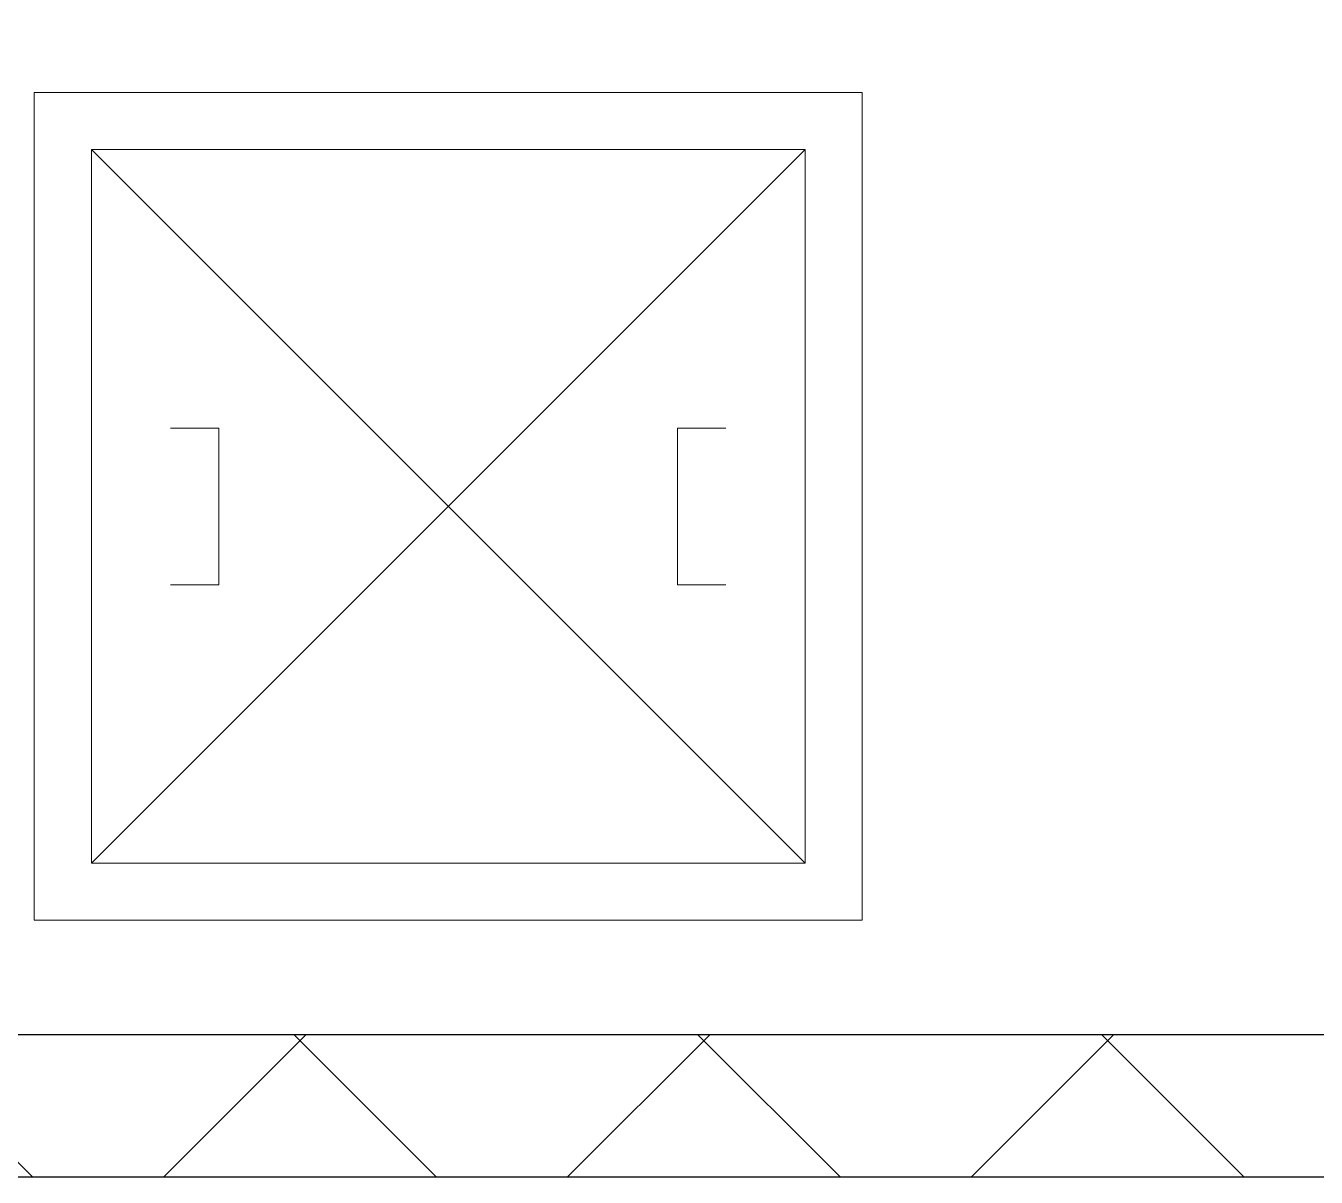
# Model space of a CAD drawing. Header units: millimetres. Extents: x 0 to 1680, y 0 to 594.
# Drawn here: x 682.56 to 691.6, y 479.88 to 487.94 of the extents above; entities that cross this region are included whole.
import ezdxf

# ---------------------------------------------------------------- set-up
doc = ezdxf.new("R2010")
doc.units = ezdxf.units.MM
for name, pattern in [('K5LT32806', [0]), ('K5LT_BASIC', [0]), ('K5LT_THIN', [0])]:
    doc.linetypes.add(name, pattern=pattern)
doc.layers.add('Системный слой', color=7, linetype='Continuous')

# ---------------------------------------------------------------- blocks, each defined once
blk = doc.blocks.new('U382')
at = {"layer": 'Системный слой'}
h = blk.add_hatch(dxfattribs=at)
h.set_pattern_fill('', angle=45, style=0, pattern_type=0)
h.set_pattern_definition([(45, (0, 0), (-1.414213562373095, 1.414213562373095), []), (135, (0, 0), (-1.414213562373095, -1.414213562373095), [])])
h.paths.add_polyline_path([(711.2179647270777, 479.8773338820736), (711.2179647268463, 480.8773338820736), (676.217964726879, 480.8773338739707), (676.2179647271105, 479.8773338739707)])
at = {"layer": 'Системный слой', "color": 150, "linetype": 'K5LT_BASIC', "lineweight": 25, "true_color": 0x0080ff}
for p, q in [((676.217964726879, 480.8773338739707), (711.2179647268463, 480.8773338820736)), ((711.2179647270777, 479.8773338820736), (676.2179647271105, 479.8773338739707))]:
    blk.add_line(p, q, dxfattribs=at)
blk = doc.blocks.new('U1435')
at = {"layer": 'Системный слой', "color": 7, "linetype": 'K5LT_THIN', "lineweight": 13}
for p, q in [((688.4179647347878, 487.4773502730692), (682.6179647347875, 487.4773502730692)), ((682.6179647347875, 487.4773502730692), (682.6179647347875, 481.6773502730692)), ((688.4179647347878, 481.6773502730692), (688.4179647347878, 487.4773502730692)), ((682.6179647347875, 481.6773502730692), (688.4179647347878, 481.6773502730692))]:
    blk.add_line(p, q, dxfattribs=at)
blk = doc.blocks.new('U1437')
at = {"layer": 'Системный слой', "color": 7, "linetype": 'K5LT32806', "lineweight": 18}
for p, q in [((688.0179647347869, 487.0773502730696), (683.0179647347867, 487.0773502730696)), ((683.0179647347867, 487.0773502730696), (683.0179647347867, 482.0773502730698)), ((688.0179647347869, 482.0773502730698), (688.0179647347869, 487.0773502730696)), ((683.0179647347867, 482.0773502730698), (688.0179647347869, 482.0773502730698))]:
    blk.add_line(p, q, dxfattribs=at)
blk = doc.blocks.new('U1436')
at = {"layer": 'Системный слой', "color": 7, "linetype": 'K5LT32806', "lineweight": 18}
for p, q in [((688.0179647347873, 487.0773502730696), (683.0179647347867, 482.0773502730697)), ((688.0179647347869, 482.0773502730697), (683.0179647347873, 487.0773502730696)), ((683.9118888217824, 485.1262626783019), (683.5727581031656, 485.1262626783019)), ((683.9118888217824, 484.0284378678381), (683.9118888217824, 485.1262626783013)), ((687.124040647792, 485.1262626783019), (687.4631713664089, 485.1262626783019)), ((687.124040647792, 484.0284378678381), (687.124040647792, 485.1262626783013)), ((683.9118888217824, 484.0284378678381), (683.5727581031656, 484.0284378678381)), ((687.124040647792, 484.0284378678381), (687.4631713664089, 484.0284378678381))]:
    blk.add_line(p, q, dxfattribs=at)
at = {"layer": 'Системный слой'}
blk.add_blockref('U1437', (0, 0), dxfattribs=at)
blk = doc.blocks.new('U1434')
at = {"layer": 'Системный слой'}
for name in ['U1435', 'U1436']:
    blk.add_blockref(name, (0, 0), dxfattribs=at)

msp = doc.modelspace()

# ---------------------------------------------------------------- block references
at = {"layer": 'Системный слой'}
for name in ['U1434', 'U382']:
    msp.add_blockref(name, (0, 0), dxfattribs=at)

doc.saveas('drawing.dxf')
